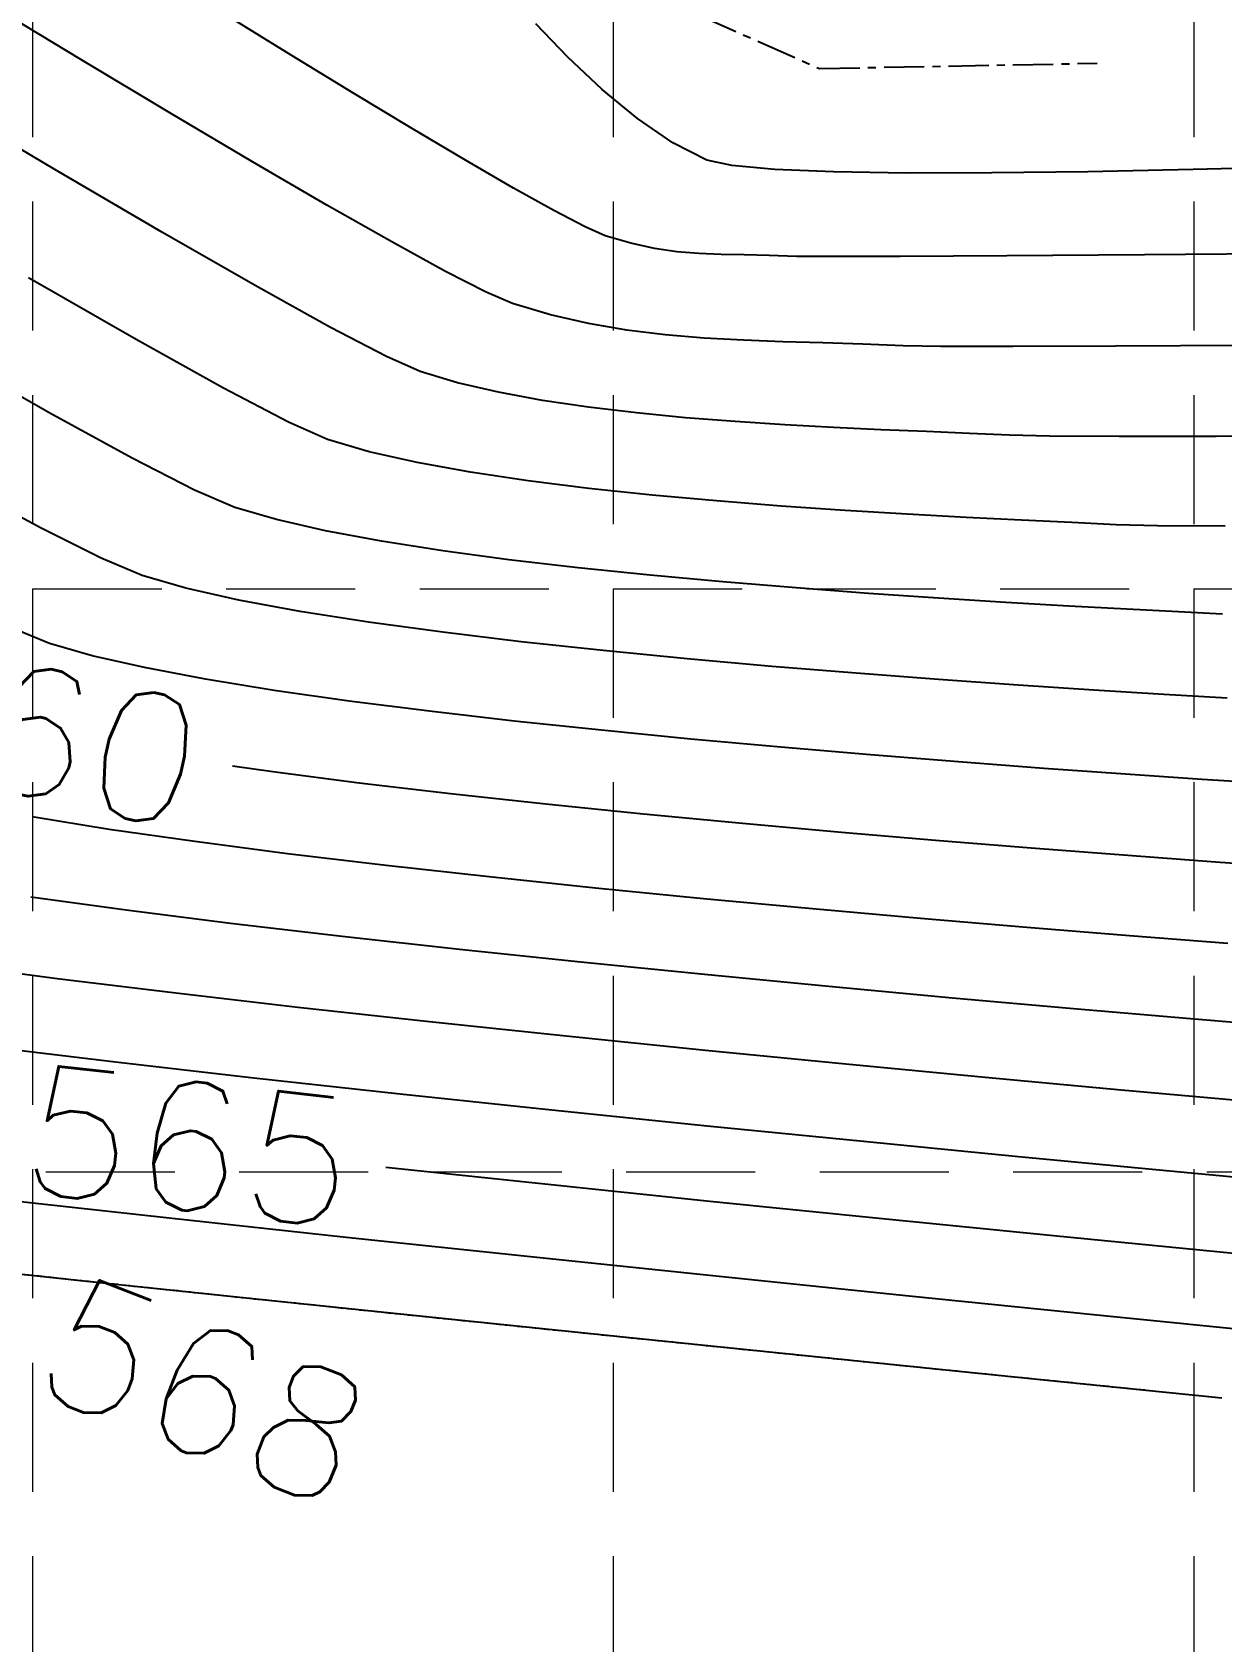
# Model space of a CAD drawing. Header units: inches. Extents: x 2547543 to 2548696, y 7125653 to 7126375.
# Drawn here: x 2548461.57 to 2548498.45, y 7125783.73 to 7125833.63 of the extents above; entities that cross this region are included whole.
import ezdxf

# ---------------------------------------------------------------- set-up
doc = ezdxf.new("R2010")
doc.units = ezdxf.units.IN
doc.header["$MEASUREMENT"] = 0
for name, pattern in [('CENTER', [2, 1.25, -0.25, 0.25, -0.25]), ('DASHED2', [0.375, 0.25, -0.125]), ('HIDDEN', [0.375, 0.25, -0.125])]:
    doc.linetypes.add(name, pattern=pattern)
for name, color, linetype in [('CONT-MJR', 6, 'Continuous'), ('CONT-MNR', 14, 'Continuous'), ('GRID', 254, 'HIDDEN'), ('V-100YR-LINE', 2, 'DASHED2'), ('V-CREEK-CNTR-E', 2, 'CENTER')]:
    doc.layers.add(name, color=color, linetype=linetype)
doc.styles.add('L80', font='simplex', dxfattribs={"height": 3.2})

msp = doc.modelspace()

# ---------------------------------------------------------------- linework, layer by layer
at = {"layer": 'CONT-MJR', "color": 35, "extrusion": (-0.5094027393905352, -0.8605282384102328, 0), "elevation": -7430171.060669958}
msp.add_lwpolyline([(-1436893.253268595, 555), (-1436897.588036524, 555)], dxfattribs=at)
at = {"layer": 'CONT-MJR', "color": 35, "extrusion": (-0.5045945757009701, -0.8633564236010282, 0), "elevation": -7438070.802013298}
msp.add_lwpolyline([(-1395419.709306462, 555), (-1395423.57595943, 555)], dxfattribs=at)
at = {"layer": 'CONT-MJR', "color": 35, "extrusion": (-0.4974901120352005, -0.8674696469774626, 0), "elevation": -7449275.440608107}
msp.add_lwpolyline([(-1334308.806004645, 555), (-1334312.118972395, 555)], dxfattribs=at)
at = {"layer": 'CONT-MJR', "color": 35, "extrusion": (-0.4859417411997798, -0.8739912037084391, 0), "elevation": -7466316.258526057}
msp.add_lwpolyline([(-1235394.471730947, 555), (-1235397.145657253, 555)], dxfattribs=at)
at = {"layer": 'CONT-MJR', "color": 35, "extrusion": (-0.4639213611491996, -0.8858763856596891, 0), "elevation": -7494889.682921015}
msp.add_lwpolyline([(-1048190.119089625, 555.0000000000009), (-1048192.06921159, 555.0000000000009)], dxfattribs=at)
at = {"layer": 'CONT-MJR', "color": 35}
for points, elevation in [([(2548473.594816235, 7125823.105854166), (2548472.549180493, 7125823.570015359)], 555), ([(2548481.828311259, 7125821.677004324), (2548480.306804323, 7125821.824192097)], 555), ([(2548484.900241599, 7125821.456590427), (2548483.365715054, 7125821.555936392)], 555), ([(2548486.41311679, 7125821.374568554), (2548484.900241599, 7125821.456590427)], 555), ([(2548502.01390507, 7125821.116967477), (2548498.275802393, 7125821.098758438)], 555), ([(2548495.273313256, 7125821.094094069), (2548493.105799228, 7125821.104565659)], 555), ([(2548480.517955837, 7125809.38325153), (2548477.4905523, 7125809.690964438)], 560), ([(2548489.701659753, 7125808.55729565), (2548486.660726179, 7125808.815291138)], 560), ([(2548492.672670107, 7125808.31812463), (2548489.701659753, 7125808.55729565)], 560), ([(2548482.578448461, 7125797.380997987), (2548477.262239309, 7125797.931180895)], 565), ([(2548503.356927592, 7125795.327073123), (2548498.403417514, 7125795.804227902)], 565)]:
    msp.add_lwpolyline(points, dxfattribs=dict(at, elevation=elevation))
at = {"layer": 'CONT-MJR', "color": 35, "extrusion": (-0.2840348478453291, -0.9588139575587543, 0), "elevation": -7556193.962729114}
msp.add_lwpolyline([(419531.1817924578, 555), (419529.971535722, 555)], dxfattribs=at)
at = {"layer": 'CONT-MJR', "color": 35, "extrusion": (-0.2266993845971791, -0.9739647781225255, 0), "elevation": -7518038.044099743}
msp.add_lwpolyline([(866706.3187411702, 555), (866705.0146093683, 555)], dxfattribs=at)
at = {"layer": 'CONT-MJR', "color": 35, "extrusion": (-0.1819954601250112, -0.9832993707380705, 0), "elevation": -7470627.814115912}
msp.add_lwpolyline([(1209048.917861459, 555), (1209047.533571217, 555)], dxfattribs=at)
at = {"layer": 'CONT-MJR', "color": 35, "extrusion": (-0.1467288687883591, -0.9891767481416497, 0), "elevation": -7422632.850058326}
msp.add_lwpolyline([(1475332.19031853, 555.0000000000009), (1475330.741243928, 555.0000000000009)], dxfattribs=at)
at = {"layer": 'CONT-MJR', "color": 35, "extrusion": (-0.1186746092089083, -0.9929331987244223, 0), "elevation": -7377904.961921963}
msp.add_lwpolyline([(1684816.582643107, 555.0000000000009), (1684815.085225181, 555.0000000000009)], dxfattribs=at)
at = {"layer": 'CONT-MJR', "color": 35, "extrusion": (-0.07850525692358723, -0.996913699692888, 0), "elevation": -7303898.472070834}
msp.add_lwpolyline([(1981203.528680356, 555), (1981201.986516983, 555)], dxfattribs=at)
at = {"layer": 'CONT-MJR', "color": 35, "extrusion": (-0.04687406665820377, -0.9989008068246428, 0), "elevation": -7237446.642350778}
msp.add_lwpolyline([(2211670.38220804, 555), (2211668.908138023, 555)], dxfattribs=at)
at = {"layer": 'CONT-MJR', "color": 35, "extrusion": (-0.04281744745338243, -0.9990829125721132, 0), "elevation": -7228406.050466107}
msp.add_lwpolyline([(2241042.634604693, 555), (2241041.220057268, 555)], dxfattribs=at)
at = {"layer": 'CONT-MJR', "color": 35, "extrusion": (-0.04222833204173949, -0.999107986142125, 0), "elevation": -7227083.365921643}
msp.add_lwpolyline([(2245305.801914174, 555.0000000000009), (2245304.465445538, 555.0000000000009)], dxfattribs=at)
at = {"layer": 'CONT-MJR', "color": 35, "extrusion": (-0.04573564617602359, -0.9989535778347569, 0), "elevation": -7234921.437155371}
msp.add_lwpolyline([(2219921.040242414, 555), (2219919.800416324, 555)], dxfattribs=at)
at = {"layer": 'CONT-MJR', "color": 35, "extrusion": (-0.02205054023732549, -0.9997568572784296, 0), "elevation": -7180284.162802843}
msp.add_lwpolyline([(2390745.253259373, 555), (2390744.019782113, 555)], dxfattribs=at)
at = {"layer": 'CONT-MJR', "color": 35, "extrusion": (0.001553498809238753, -0.9999987933199969, 0), "elevation": -7121853.411135808}
msp.add_lwpolyline([(2559565.155172256, 555), (2559562.152679496, 555)], dxfattribs=at)
at = {"layer": 'CONT-MJR', "color": 35, "extrusion": (-0.1424983431087084, -0.9897950405065046, 0), "elevation": -7416244.700378421}
msp.add_lwpolyline([(1507045.790218983, 560.0000000000009), (1507044.526166597, 560.0000000000009)], dxfattribs=at)
at = {"layer": 'CONT-MJR', "color": 35, "extrusion": (0.128564379611483, 0.9917011648148422, 0), "elevation": 7394317.106911848}
msp.add_lwpolyline([(-1611196.976449255, 560.0000000000009), (-1611194.275107308, 560.0000000000009)], dxfattribs=at)
at = {"layer": 'CONT-MJR', "color": 35, "extrusion": (-0.1175384418742855, -0.9930683333395368, 0), "elevation": -7375960.000135713}
msp.add_lwpolyline([(1693252.760053602, 560.0000000000009), (1693249.907983571, 560.0000000000009)], dxfattribs=at)
at = {"layer": 'CONT-MJR', "color": 35, "extrusion": (-0.1085751785828293, -0.9940882408497281, 0), "elevation": -7360385.018971827}
msp.add_lwpolyline([(1759725.445684547, 560.0000000000009), (1759722.479690007, 560.0000000000009)], dxfattribs=at)
at = {"layer": 'CONT-MJR', "color": 35, "extrusion": (-0.09479891001570642, -0.9954964423140015, 0), "elevation": -7335311.064933105}
msp.add_lwpolyline([(1861487.409434341, 560), (1861484.326419641, 560)], dxfattribs=at)
at = {"layer": 'CONT-MJR', "color": 35, "extrusion": (-0.08933757827742451, -0.9960014041694546, 0), "elevation": -7324991.212414651}
msp.add_lwpolyline([(1901693.789764366, 560.0000000000009), (1901690.703784603, 560.0000000000009)], dxfattribs=at)
at = {"layer": 'CONT-MJR', "color": 35, "extrusion": (-0.07632367018492407, -0.99708309451595, 0), "elevation": -7299533.322980772}
msp.add_lwpolyline([(1997193.988792197, 560), (1997191.116543602, 560)], dxfattribs=at)
at = {"layer": 'CONT-MJR', "color": 35, "extrusion": (-0.07266748386952024, -0.9973562236172556, 0), "elevation": -7292161.814037336}
msp.add_lwpolyline([(2023946.065868092, 560.0000000000009), (2023943.339145181, 560.0000000000009)], dxfattribs=at)
at = {"layer": 'CONT-MJR', "color": 35, "extrusion": (-0.06915857090140749, -0.9976056796504694, 0), "elevation": -7284996.931229818}
msp.add_lwpolyline([(2049588.187917182, 560), (2049585.643884956, 560)], dxfattribs=at)
at = {"layer": 'CONT-MJR', "color": 35, "extrusion": (-0.1053544248437171, -0.994434736504035, 0), "elevation": -7354634.344265386}
msp.add_lwpolyline([(1783559.972169359, 565), (1783555.218953433, 565)], dxfattribs=at)
at = {"layer": 'CONT-MJR', "color": 35, "extrusion": (-0.1008822278545192, -0.9948983747615175, 0), "elevation": -7346540.83339709}
msp.add_lwpolyline([(1816620.239465005, 565.0000000000009), (1816614.86037144, 565.0000000000009)], dxfattribs=at)
at = {"layer": 'CONT-MJR', "color": 35, "extrusion": (-0.09907132841135194, -0.9950803343885407, 0), "elevation": -7343222.385358496}
msp.add_lwpolyline([(1829993.392138663, 565), (1829988.062904919, 565)], dxfattribs=at)
at = {"layer": 'CONT-MJR', "color": 35, "extrusion": (-0.09742814853699967, -0.9952425613249527, 0), "elevation": -7340190.748672844}
msp.add_lwpolyline([(1842120.986491153, 565), (1842115.79147427, 565)], dxfattribs=at)
at = {"layer": 'CONT-MNR', "color": 35, "extrusion": (-0.5165285807301989, -0.8562699488413956, 0), "elevation": -7417990.48520197}
msp.add_lwpolyline([(-1498523.942764225, 554.0000000000005), (-1498527.346826212, 554.0000000000005)], dxfattribs=at)
at = {"layer": 'CONT-MNR', "color": 35, "extrusion": (-0.5232288874528092, -0.852192191547714, 0), "elevation": -7406012.082175218}
msp.add_lwpolyline([(-1556655.734244859, 553), (-1556658.02054621, 553)], dxfattribs=at)
at = {"layer": 'CONT-MNR', "color": 35, "extrusion": (0.7217785673087648, 0.6921240494114527, 0), "elevation": 6771397.212614902}
msp.add_lwpolyline([(3379410.392470117, 552), (3379411.823374681, 552)], dxfattribs=at)
at = {"layer": 'CONT-MNR', "color": 35, "extrusion": (0.5132926686615383, 0.858213630920831, 0), "elevation": 7423594.236246174}
msp.add_lwpolyline([(1470508.754608166, 554.0000000000009), (1470511.972463032, 554.0000000000009)], dxfattribs=at)
at = {"layer": 'CONT-MNR', "color": 35}
for points, elevation in [([(2548471.508525611, 7125831.752716987), (2548469.600567158, 7125832.91491372)], 553), ([(2548475.005304797, 7125829.660788991), (2548473.326597206, 7125830.657152167)], 553), ([(2548481.434337349, 7125830.199475925), (2548480.33801228, 7125830.949497485)], 552), ([(2548476.495171232, 7125828.79619719), (2548475.005304797, 7125829.660788991)], 553), ([(2548483.265677858, 7125829.491854695), (2548482.487999387, 7125829.661791188)], 552), ([(2548488.673944999, 7125829.262871558), (2548486.41266922, 7125829.296555822)], 552), ([(2548491.321716105, 7125829.26628282), (2548488.673944999, 7125829.262871558)], 552), ([(2548494.301963981, 7125829.302628666), (2548491.321716105, 7125829.26628282)], 552), ([(2548477.746719362, 7125828.095946498), (2548476.495171232, 7125828.79619719)], 553), ([(2548480.127876741, 7125827.083188194), (2548479.33695211, 7125827.318747371)], 553), ([(2548480.86034328, 7125826.92238505), (2548480.127876741, 7125827.083188194)], 553), ([(2548482.238464182, 7125826.764388926), (2548481.556492252, 7125826.821173456)], 553), ([(2548482.928399593, 7125826.736866975), (2548482.238464182, 7125826.764388926)], 553), ([(2548483.648439011, 7125826.723443119), (2548482.928399593, 7125826.736866975)], 553), ([(2548484.420722959, 7125826.708952872), (2548483.648439011, 7125826.723443119)], 553), ([(2548485.267391962, 7125826.678231751), (2548484.420722959, 7125826.708952872)], 553), ([(2548486.260935526, 7125826.669439532), (2548485.267391962, 7125826.678231751)], 553), ([(2548491.783368465, 7125826.694972477), (2548488.476126768, 7125826.675514493)], 553), ([(2548496.053063393, 7125826.726329326), (2548491.783368465, 7125826.694972477)], 553), ([(2548501.155614329, 7125826.76810088), (2548496.053063393, 7125826.726329326)], 553), ([(2548477.634048825, 7125824.864813121), (2548476.465884173, 7125825.212300769)], 554), ([(2548478.81247294, 7125824.596034484), (2548477.634048825, 7125824.864813121)], 554), ([(2548480.000829858, 7125824.394512093), (2548478.81247294, 7125824.596034484)], 554), ([(2548484.847052254, 7125824.031929725), (2548483.622230774, 7125824.078954764)], 554), ([(2548486.080173214, 7125823.994897114), (2548484.847052254, 7125824.031929725)], 554), ([(2548488.570006921, 7125823.904998125), (2548487.321266992, 7125823.956404168)], 554), ([(2548489.737584519, 7125823.884315099), (2548488.570006921, 7125823.904998125)], 554), ([(2548491.971807918, 7125823.879956676), (2548489.737584519, 7125823.884315099)], 554), ([(2548499.186016425, 7125823.913899391), (2548495.159133194, 7125823.890344294)], 554), ([(2548462.117940568, 7125821.821957229), (2548459.033030411, 7125823.576454028)], 557), ([(2548464.666427372, 7125820.424274855), (2548462.117940568, 7125821.821957229)], 557), ([(2548472.013832509, 7125820.623094694), (2548470.723748297, 7125820.999407562)], 556), ([(2548473.501601946, 7125820.285690686), (2548472.013832509, 7125820.623094694)], 556), ([(2548466.603128182, 7125819.431808801), (2548464.666427372, 7125820.424274855)], 557), ([(2548478.832366507, 7125819.481843835), (2548476.942734456, 7125819.717574054)], 556), ([(2548484.795139709, 7125818.937859964), (2548482.790434645, 7125819.094495588)], 556), ([(2548490.529552752, 7125818.586001501), (2548488.696564274, 7125818.68612172)], 556), ([(2548463.703482084, 7125817.322209088), (2548461.842833398, 7125818.252682339)], 558), ([(2548470.666549751, 7125818.169549177), (2548469.139783901, 7125818.518062058)], 557), ([(2548472.399535118, 7125817.846573028), (2548470.666549751, 7125818.169549177)], 557), ([(2548492.241571347, 7125818.499702152), (2548490.529552752, 7125818.586001501)], 556), ([(2548495.175236839, 7125818.358530872), (2548493.800754546, 7125818.424714875)], 556), ([(2548496.458694739, 7125818.325766658), (2548495.175236839, 7125818.358530872)], 556), ([(2548474.305297214, 7125817.548284316), (2548472.399535118, 7125817.846573028)], 557), ([(2548487.495384878, 7125816.229427821), (2548485.255260991, 7125816.397427062)], 557), ([(2548462.110544485, 7125814.680067753), (2548460.805903934, 7125815.213010964)], 559), ([(2548476.733865307, 7125814.730852528), (2548474.29706862, 7125815.024754792)], 558), ([(2548466.94427176, 7125813.569687163), (2548465.051288178, 7125813.927847218)], 559), ([(2548469.071835933, 7125813.224379704), (2548466.94427176, 7125813.569687163)], 559), ([(2548471.398610276, 7125812.89258918), (2548469.071835933, 7125813.224379704)], 559), ([(2548473.889224364, 7125812.57497993), (2548471.398610276, 7125812.89258918)], 559), ([(2548479.220490083, 7125811.984962607), (2548476.508307774, 7125812.272216292)], 559), ([(2548487.561926168, 7125811.222904659), (2548484.782669703, 7125811.459642451)], 559), ([(2548500.025058105, 7125810.325012139), (2548497.841419847, 7125810.464269987)], 559), ([(2548463.959767735, 7125808.913083177), (2548461.568740708, 7125809.298341546)], 561), ([(2548469.486044938, 7125808.159155305), (2548466.612321998, 7125808.532795546)], 561), ([(2548464.482354073, 7125806.404955745), (2548461.526499243, 7125806.811119607)], 562), ([(2548482.385452343, 7125806.764601316), (2548479.030640259, 7125807.094885461)], 561), ([(2548467.71598151, 7125805.997239768), (2548464.482354073, 7125806.404955745)], 562), ([(2548469.809198143, 7125803.394031952), (2548465.939305103, 7125803.841367669)], 563), ([(2548472.973063171, 7125800.708748549), (2548468.439667273, 7125801.204724647)], 564), ([(2548491.114137862, 7125801.222491006), (2548486.797525599, 7125801.633737456)], 563), ([(2548495.335498915, 7125800.831401461), (2548491.114137862, 7125801.222491006)], 563), ([(2548482.498100269, 7125799.717132608), (2548477.683394477, 7125800.210985034)], 564), ([(2548496.842855345, 7125798.316026983), (2548492.150391624, 7125798.763955072)], 564), ([(2548465.812831843, 7125796.856135288), (2548460.652629449, 7125797.428742426)], 566), ([(2548463.067598521, 7125794.921527117), (2548457.780608823, 7125795.489706242)], 567), ([(2548482.869352415, 7125795.047827316), (2548477.018421282, 7125795.656924294)], 566), ([(2548492.637164645, 7125791.87012094), (2548486.650336754, 7125792.47769361)], 567)]:
    msp.add_lwpolyline(points, dxfattribs=dict(at, elevation=elevation))
at = {"layer": 'CONT-MNR', "color": 35, "extrusion": (0.6837381975331009, 0.7297273992623453, 0), "elevation": 6942407.34618818}
msp.add_lwpolyline([(3012508.300537283, 552), (3012509.759542087, 552)], dxfattribs=at)
at = {"layer": 'CONT-MNR', "color": 35, "extrusion": (-0.5161304904489095, -0.8565099630646267, 0), "elevation": -7418689.740914767}
msp.add_lwpolyline([(-1495065.677096863, 553), (-1495067.799747706, 553)], dxfattribs=at)
at = {"layer": 'CONT-MNR', "color": 35, "extrusion": (0.6346348267407373, 0.7728121613223711, 0), "elevation": 7124283.195065596}
msp.add_lwpolyline([(2552803.891911284, 552.0000000000009), (2552805.315279563, 552.0000000000009)], dxfattribs=at)
at = {"layer": 'CONT-MNR', "color": 35, "extrusion": (-0.5090170604238384, -0.8607564302388188, 0), "elevation": -7430817.553241108}
msp.add_lwpolyline([(-1433558.281314227, 554), (-1433561.255144171, 554)], dxfattribs=at)
at = {"layer": 'CONT-MNR', "color": 35, "extrusion": (0.4545388015511536, 0.8907269378908674, 0), "elevation": 7505552.610448526}
msp.add_lwpolyline([(968964.0717240358, 552.0000000000009), (968965.2546477728, 552.0000000000009)], dxfattribs=at)
at = {"layer": 'CONT-MNR', "color": 35, "extrusion": (-0.5031296633950988, -0.8642109359478938, 0), "elevation": -7440429.927043209}
msp.add_lwpolyline([(-1382799.322550811, 554), (-1382801.994589437, 554)], dxfattribs=at)
at = {"layer": 'CONT-MNR', "color": 35, "extrusion": (-0.09038070215676682, -0.9959072891979706, 0), "elevation": -7326999.239506699}
msp.add_lwpolyline([(1894016.919444046, 552.0000000000009), (1894015.587764404, 552.0000000000009)], dxfattribs=at)
at = {"layer": 'CONT-MNR', "color": 35, "extrusion": (-0.04112417728452528, -0.9991540431998817, 0), "elevation": -7224605.55984773}
msp.add_lwpolyline([(2253286.635967588, 552), (2253284.813664099, 552)], dxfattribs=at)
at = {"layer": 'CONT-MNR', "color": 35, "extrusion": (0.01997924579851061, -0.9998003949475729, 0), "elevation": -7073489.957022084}
msp.add_lwpolyline([(2690357.564137351, 552), (2690354.304780675, 552)], dxfattribs=at)
at = {"layer": 'CONT-MNR', "color": 35, "extrusion": (0.02575327981641977, -0.9996683292866175, 0), "elevation": -7057833.768046912}
msp.add_lwpolyline([(2731169.260599144, 552), (2731165.776297751, 552)], dxfattribs=at)
at = {"layer": 'CONT-MNR', "color": 35, "extrusion": (-0.4945373937831453, -0.8691563531092518, 0), "elevation": -7453772.973031866}
msp.add_lwpolyline([(-1308966.721504164, 554), (-1308969.034082521, 554)], dxfattribs=at)
at = {"layer": 'CONT-MNR', "color": 35, "extrusion": (-0.4629363757404922, -0.8863915117013801, 0), "elevation": -7496056.589811742}
msp.add_lwpolyline([(-1039854.903158825, 553), (-1039855.990435343, 553)], dxfattribs=at)
at = {"layer": 'CONT-MNR', "color": 35, "extrusion": (-0.4808638816569931, -0.8767952596346363, 0), "elevation": -7473359.927745118}
msp.add_lwpolyline([(-1192062.197365928, 554), (-1192064.093024849, 554)], dxfattribs=at)
at = {"layer": 'CONT-MNR', "color": 35, "extrusion": (-0.4005416763848534, -0.9162785414265748, 0), "elevation": -7550014.847934442}
msp.add_lwpolyline([(-519073.8901618137, 553), (-519074.5738841132, 553)], dxfattribs=at)
at = {"layer": 'CONT-MNR', "color": 35, "extrusion": (0.1438752002287903, 0.989595840108034, 0), "elevation": 7418351.873783211}
msp.add_lwpolyline([(-1496736.986204765, 553.0000000000009), (-1496736.282736801, 553.0000000000009)], dxfattribs=at)
at = {"layer": 'CONT-MNR', "color": 35, "extrusion": (0.002742399083776624, -0.9999962396165625, 0), "elevation": -7118810.907211943}
msp.add_lwpolyline([(2568020.753378994, 553.0000000000009), (2568018.538179422, 553.0000000000009)], dxfattribs=at)
at = {"layer": 'CONT-MNR', "color": 35, "extrusion": (-0.4558030870746013, -0.890080640062047, 0), "elevation": -7504162.446915757}
msp.add_lwpolyline([(-979624.456919665, 554.0000000000005), (-979625.8787489901, 554.0000000000005)], dxfattribs=at)
at = {"layer": 'CONT-MNR', "color": 35, "extrusion": (-0.4979416161740534, -0.8672105551029529, 0), "elevation": -7448576.551779203}
msp.add_lwpolyline([(-1338188.805628049, 556), (-1338192.650155878, 556)], dxfattribs=at)
at = {"layer": 'CONT-MNR', "color": 35, "extrusion": (-0.3954866558729608, -0.9184717224968999, 0), "elevation": -7552757.3920172}
msp.add_lwpolyline([(-477465.2141846134, 554), (-477466.1073053814, 554)], dxfattribs=at)
at = {"layer": 'CONT-MNR', "color": 35, "extrusion": (-0.1207488783884484, -0.9926830855655453, 0), "elevation": -7381411.448838094}
msp.add_lwpolyline([(1669398.894288543, 554), (1669397.687495487, 554)], dxfattribs=at)
at = {"layer": 'CONT-MNR', "color": 35, "extrusion": (-0.08367227097955753, -0.9964933271573492, 0), "elevation": -7314073.523870149}
msp.add_lwpolyline([(1943311.822976203, 554.0000000000009), (1943310.611485374, 554.0000000000009)], dxfattribs=at)
at = {"layer": 'CONT-MNR', "color": 35, "extrusion": (-0.0562097039088756, -0.9984189847886891, 0), "elevation": -7257807.55251502}
msp.add_lwpolyline([(2143913.969273467, 554), (2143912.751152262, 554)], dxfattribs=at)
at = {"layer": 'CONT-MNR', "color": 35, "extrusion": (0.4864543130703748, 0.8737060153708626, 0), "elevation": 7465587.071629949}
msp.add_lwpolyline([(1239775.74609728, 556.0000000000009), (1239778.85251161, 556.0000000000009)], dxfattribs=at)
at = {"layer": 'CONT-MNR', "color": 35, "extrusion": (-0.03100043352051857, -0.9995193710586805, 0), "elevation": -7201403.290960799}
msp.add_lwpolyline([(2326358.812664379, 554.0000000000009), (2326357.57097381, 554.0000000000009)], dxfattribs=at)
at = {"layer": 'CONT-MNR', "color": 35, "extrusion": (0.003259021916190488, -0.9999946893739735, 0), "elevation": -7117480.446181562}
msp.add_lwpolyline([(2571704.84125802, 554), (2571701.653915817, 554)], dxfattribs=at)
at = {"layer": 'CONT-MNR', "color": 35, "extrusion": (-0.4645188816335208, -0.8855632154769885, 0), "elevation": -7494177.641827803}
msp.add_lwpolyline([(-1053247.797559992, 556), (-1053250.064052938, 556)], dxfattribs=at)
at = {"layer": 'CONT-MNR', "color": 35, "extrusion": (-0.406322792576743, -0.913729603456426, 0), "elevation": -7546575.337363632}
msp.add_lwpolyline([(-566770.3440504363, 556.0000000000009), (-566771.6716913367, 556.0000000000009)], dxfattribs=at)
at = {"layer": 'CONT-MNR', "color": 35, "extrusion": (-0.1790878007741941, -0.9838330954048369, 0), "elevation": -7467018.343702848}
msp.add_lwpolyline([(1231126.77072363, 556.0000000000005), (1231125.089961761, 556.0000000000005)], dxfattribs=at)
at = {"layer": 'CONT-MNR', "color": 35, "extrusion": (-0.147789137750465, -0.9890188930263032, 0), "elevation": -7424207.538923764}
msp.add_lwpolyline([(1467373.092980758, 556), (1467371.285590251, 556)], dxfattribs=at)
at = {"layer": 'CONT-MNR', "color": 35, "extrusion": (-0.4747537844918084, -0.8801186534273124, 0), "elevation": -7481457.469636672}
msp.add_lwpolyline([(-1140060.37763633, 558.0000000000009), (-1140063.080976767, 558.0000000000009)], dxfattribs=at)
at = {"layer": 'CONT-MNR', "color": 35, "extrusion": (0.3959828889113033, 0.9182578895329234, 0), "elevation": 7552489.08044612}
msp.add_lwpolyline([(481551.6391486577, 557.0000000000009), (481552.9999343287, 557.0000000000009)], dxfattribs=at)
at = {"layer": 'CONT-MNR', "color": 35, "extrusion": (-0.1049638186134017, -0.99447604133136, 0), "elevation": -7353954.819446553}
msp.add_lwpolyline([(1786449.887806038, 556), (1786447.917064511, 556)], dxfattribs=at)
at = {"layer": 'CONT-MNR', "color": 35, "extrusion": (-0.08996031385293891, -0.995945350875981, 0), "elevation": -7326188.71002249}
msp.add_lwpolyline([(1897108.664720743, 556.0000000000009), (1897106.658372802, 556.0000000000009)], dxfattribs=at)
at = {"layer": 'CONT-MNR', "color": 35, "extrusion": (-0.2796519235592794, -0.9601014538316225, 0), "elevation": -7554193.016003712}
msp.add_lwpolyline([(454040.0706411598, 557.0000000000009), (454038.7300499799, 557.0000000000009)], dxfattribs=at)
at = {"layer": 'CONT-MNR', "color": 35, "extrusion": (-0.06819141948071922, -0.9976722559584408, 0), "elevation": -7283016.650991737}
msp.add_lwpolyline([(2056634.850457397, 556), (2056632.866507555, 556)], dxfattribs=at)
at = {"layer": 'CONT-MNR', "color": 35, "extrusion": (-0.06047405962480303, -0.9981697691838277, 0), "elevation": -7266894.250561092}
msp.add_lwpolyline([(2112897.189917095, 556.0000000000009), (2112895.26429992, 556.0000000000009)], dxfattribs=at)
at = {"layer": 'CONT-MNR', "color": 35, "extrusion": (-0.04803842347278708, -0.9988454884867074, 0), "elevation": -7240017.209720327}
msp.add_lwpolyline([(2203238.452243377, 556), (2203236.891258002, 556)], dxfattribs=at)
at = {"layer": 'CONT-MNR', "color": 35, "extrusion": (-0.007560933702756216, -0.9999714157322411, 0), "elevation": -7144883.652233535}
msp.add_lwpolyline([(2494547.869082503, 556), (2494545.771850575, 556)], dxfattribs=at)
at = {"layer": 'CONT-MNR', "color": 35, "extrusion": (0.3865453869087916, 0.9222703854399386, 0), "elevation": 7557027.176613864}
msp.add_lwpolyline([(404077.8259124802, 558.0000000000009), (404079.2117645671, 558.0000000000009)], dxfattribs=at)
at = {"layer": 'CONT-MNR', "color": 35, "extrusion": (-0.1330070061849172, -0.9911150974058087, 0), "elevation": -7401470.291150603}
msp.add_lwpolyline([(1578049.764043011, 557.0000000000009), (1578047.700613606, 557.0000000000009)], dxfattribs=at)
at = {"layer": 'CONT-MNR', "color": 35, "extrusion": (-0.1161144936688156, -0.9932358352174143, 0), "elevation": -7373532.112635804}
msp.add_lwpolyline([(1703829.537322864, 557), (1703827.371686961, 557)], dxfattribs=at)
at = {"layer": 'CONT-MNR', "color": 35, "extrusion": (-0.2777730415435533, -0.9606467287154231, 0), "elevation": -7553287.454600181}
msp.add_lwpolyline([(468816.1534234136, 558.0000000000005), (468814.745559583, 558.0000000000005)], dxfattribs=at)
at = {"layer": 'CONT-MNR', "color": 35, "extrusion": (-0.1025944229533004, -0.9947232702510179, 0), "elevation": -7349675.692962294}
msp.add_lwpolyline([(1803964.018806746, 557.0000000000005), (1803961.783576495, 557.0000000000005)], dxfattribs=at)
at = {"layer": 'CONT-MNR', "color": 35, "extrusion": (-0.09156392672140462, -0.99579920030263, 0), "elevation": -7329231.566360082}
msp.add_lwpolyline([(1885309.573074717, 557.0000000000009), (1885307.301089447, 557.0000000000009)], dxfattribs=at)
at = {"layer": 'CONT-MNR', "color": 35, "extrusion": (-0.2202929029935222, -0.9754337685823095, 0), "elevation": -7512170.987751226}
msp.add_lwpolyline([(916095.0280810669, 558.0000000000005), (916093.3403971749, 558.0000000000005)], dxfattribs=at)
at = {"layer": 'CONT-MNR', "color": 35, "extrusion": (-0.08243042018835164, -0.9965968221038898, 0), "elevation": -7311638.687006584}
msp.add_lwpolyline([(1952428.266746766, 557.0000000000009), (1952425.990998092, 557.0000000000009)], dxfattribs=at)
at = {"layer": 'CONT-MNR', "color": 35, "extrusion": (-0.06834394595480375, -0.9976618189804233, 0), "elevation": -7283328.472822258}
msp.add_lwpolyline([(2055524.454934122, 557), (2055522.271026662, 557)], dxfattribs=at)
at = {"layer": 'CONT-MNR', "color": 35, "extrusion": (-0.1822344754310856, -0.9832551021806889, 0), "elevation": -7470913.688009678}
msp.add_lwpolyline([(1207226.733202507, 558), (1207224.799279578, 558)], dxfattribs=at)
at = {"layer": 'CONT-MNR', "color": 35, "extrusion": (-0.1552842698165372, -0.9878698272280336, 0), "elevation": -7435115.58075254}
msp.add_lwpolyline([(1411031.562928927, 558.0000000000009), (1411029.418509786, 558.0000000000009)], dxfattribs=at)
at = {"layer": 'CONT-MNR', "color": 35, "extrusion": (-0.06290851003880094, -0.9980192980923255, 0), "elevation": -7272023.650919548}
msp.add_lwpolyline([(2095169.49158408, 557.0000000000005), (2095167.403412533, 557.0000000000005)], dxfattribs=at)
at = {"layer": 'CONT-MNR', "color": 35, "extrusion": (-0.05835135908849872, -0.9982961078219855, 0), "elevation": -7262382.284468127}
msp.add_lwpolyline([(2128350.31698683, 557.0000000000009), (2128348.3578215, 557.0000000000009)], dxfattribs=at)
at = {"layer": 'CONT-MNR', "color": 35, "extrusion": (-0.05460948583795831, -0.9985077886809466, 0), "elevation": -7254354.542826997}
msp.add_lwpolyline([(2155555.480841867, 557), (2155553.68398462, 557)], dxfattribs=at)
at = {"layer": 'CONT-MNR', "color": 35, "extrusion": (-0.05169812436603789, -0.9986627578602467, 0), "elevation": -7248039.2330095}
msp.add_lwpolyline([(2176697.845713296, 557), (2176696.244490074, 557)], dxfattribs=at)
at = {"layer": 'CONT-MNR', "color": 35, "extrusion": (-0.04976101316287546, -0.9987611534140705, 0), "elevation": -7243803.659289392}
msp.add_lwpolyline([(2190753.476077066, 557.0000000000009), (2190752.103831812, 557.0000000000009)], dxfattribs=at)
at = {"layer": 'CONT-MNR', "color": 35, "extrusion": (-0.1352328980804451, -0.9908138388601382, 0), "elevation": -7404993.704560664}
msp.add_lwpolyline([(1561418.984532183, 558.0000000000005), (1561416.666411553, 558.0000000000005)], dxfattribs=at)
at = {"layer": 'CONT-MNR', "color": 35, "extrusion": (-0.2783469427486764, -0.9604805981707621, 0), "elevation": -7553563.383546371}
msp.add_lwpolyline([(464301.0534897307, 559), (464299.6815607927, 559)], dxfattribs=at)
at = {"layer": 'CONT-MNR', "color": 35, "extrusion": (-0.1074160156216301, -0.9942141618323357, 0), "elevation": -7358333.136663294}
msp.add_lwpolyline([(1768307.586553802, 558), (1768305.033463008, 558)], dxfattribs=at)
at = {"layer": 'CONT-MNR', "color": 35, "extrusion": (-0.2224648198355956, -0.9749407181647076, 0), "elevation": -7514189.966815583}
msp.add_lwpolyline([(899359.4356800457, 559.0000000000005), (899357.7709300406, 559.0000000000005)], dxfattribs=at)
at = {"layer": 'CONT-MNR', "color": 35, "extrusion": (-0.09737034278213302, -0.99524821845934, 0), "elevation": -7340100.443318354}
msp.add_lwpolyline([(1842529.072993333, 558.0000000000009), (1842526.459180047, 558.0000000000009)], dxfattribs=at)
at = {"layer": 'CONT-MNR', "color": 35, "extrusion": (-0.08901904387805852, -0.9960299241624402, 0), "elevation": -7324387.599041505}
msp.add_lwpolyline([(1904033.676630515, 558), (1904031.040144807, 558)], dxfattribs=at)
at = {"layer": 'CONT-MNR', "color": 35, "extrusion": (-0.08195740266118556, -0.9966358332656078, 0), "elevation": -7310708.711408925}
msp.add_lwpolyline([(1955900.389217576, 558), (1955897.768204093, 558)], dxfattribs=at)
at = {"layer": 'CONT-MNR', "color": 35, "extrusion": (-0.07589596188076396, -0.9971157420130291, 0), "elevation": -7298680.948053495}
msp.add_lwpolyline([(2000318.695878616, 558), (2000316.12854887, 558)], dxfattribs=at)
at = {"layer": 'CONT-MNR', "color": 35, "extrusion": (-0.07062048183318916, -0.9975032569097949, 0), "elevation": -7287997.800544105}
msp.add_lwpolyline([(2038900.836223179, 558), (2038898.360837271, 558)], dxfattribs=at)
at = {"layer": 'CONT-MNR', "color": 35, "extrusion": (-0.06596622303923208, -0.9978218565545347, 0), "elevation": -7278406.740198173}
msp.add_lwpolyline([(2072880.509661321, 558), (2072878.164515498, 558)], dxfattribs=at)
at = {"layer": 'CONT-MNR', "color": 35, "extrusion": (-0.06179981152971687, -0.9980885648552896, 0), "elevation": -7269689.176998362}
msp.add_lwpolyline([(2103251.461124632, 558.0000000000009), (2103249.284542574, 558.0000000000009)], dxfattribs=at)
at = {"layer": 'CONT-MNR', "color": 35, "extrusion": (-0.05800392563539986, -0.9983163549751567, 0), "elevation": -7261638.564318841}
msp.add_lwpolyline([(2130882.726564224, 558), (2130880.756890767, 558)], dxfattribs=at)
at = {"layer": 'CONT-MNR', "color": 35, "extrusion": (-0.1148343541664587, -0.9933846541512369, 0), "elevation": -7371325.213522139}
msp.add_lwpolyline([(1713329.404626487, 559.0000000000009), (1713326.768101552, 559.0000000000009)], dxfattribs=at)
at = {"layer": 'CONT-MNR', "color": 35, "extrusion": (-0.09740042445108292, -0.9952452749532393, 0), "elevation": -7340153.666019698}
msp.add_lwpolyline([(1842307.573759166, 559), (1842304.790615299, 559)], dxfattribs=at)
at = {"layer": 'CONT-MNR', "color": 35, "extrusion": (-0.09067658037327568, -0.9958803933062489, 0), "elevation": -7327543.80428072}
msp.add_lwpolyline([(1891841.812155017, 559.0000000000009), (1891839.008335547, 559.0000000000009)], dxfattribs=at)
at = {"layer": 'CONT-MNR', "color": 35, "extrusion": (-0.0797817047508373, -0.9968123592668031, 0), "elevation": -7306419.379020232}
msp.add_lwpolyline([(1971857.271676295, 559), (1971854.532069743, 559)], dxfattribs=at)
at = {"layer": 'CONT-MNR', "color": 35, "extrusion": (-0.07524124726093862, -0.9971653597626716, 0), "elevation": -7297363.482000351}
msp.add_lwpolyline([(2005113.986605019, 559), (2005111.331959602, 559)], dxfattribs=at)
at = {"layer": 'CONT-MNR', "color": 35, "extrusion": (-0.07111814744015771, -0.9974678987840561, 0), "elevation": -7289011.627043899}
msp.add_lwpolyline([(2035267.968830616, 559.0000000000005), (2035265.434416413, 559.0000000000005)], dxfattribs=at)
at = {"layer": 'CONT-MNR', "color": 35, "extrusion": (-0.06729280249011095, -0.9977332703348261, 0), "elevation": -7281153.740191364}
msp.add_lwpolyline([(2063205.329606983, 559.0000000000009), (2063202.950711925, 559.0000000000009)], dxfattribs=at)
at = {"layer": 'CONT-MNR', "color": 35, "extrusion": (-0.1419155334517361, -0.9898787710447725, 0), "elevation": -7415353.591915627}
msp.add_lwpolyline([(1511410.079047321, 561.0000000000005), (1511407.399371445, 561.0000000000005)], dxfattribs=at)
at = {"layer": 'CONT-MNR', "color": 35, "extrusion": (-0.1187517705027048, -0.9929239734251928, 0), "elevation": -7378021.014794098}
msp.add_lwpolyline([(1684237.189375337, 561), (1684234.113074286, 561)], dxfattribs=at)
at = {"layer": 'CONT-MNR', "color": 35, "extrusion": (-0.1105289970306849, -0.9938728997288291, 0), "elevation": -7363827.368843499}
msp.add_lwpolyline([(1745252.61997838, 561.0000000000009), (1745249.405297079, 561.0000000000009)], dxfattribs=at)
at = {"layer": 'CONT-MNR', "color": 35, "extrusion": (-0.1037257930333982, -0.9946059319447037, 0), "elevation": -7351713.014948883}
msp.add_lwpolyline([(1795602.369391481, 561), (1795599.056443581, 561)], dxfattribs=at)
at = {"layer": 'CONT-MNR', "color": 35, "extrusion": (-0.09302577639157336, -0.9956637007176395, 0), "elevation": -7331981.686368693}
msp.add_lwpolyline([(1874551.085303024, 561.0000000000009), (1874547.696419836, 561.0000000000009)], dxfattribs=at)
at = {"layer": 'CONT-MNR', "color": 35, "extrusion": (-0.08868228100468434, -0.9960599645783412, 0), "elevation": -7323736.049802373}
msp.add_lwpolyline([(1906515.232019008, 561.0000000000009), (1906511.865549688, 561.0000000000009)], dxfattribs=at)
at = {"layer": 'CONT-MNR', "color": 35, "extrusion": (-0.0848009035302044, -0.9963979158752095, 0), "elevation": -7316252.576995712}
msp.add_lwpolyline([(1935037.74446551, 561.0000000000009), (1935034.44070098, 561.0000000000009)], dxfattribs=at)
at = {"layer": 'CONT-MNR', "color": 35, "extrusion": (-0.1166050199296714, -0.9931783673274408, 0), "elevation": -7374360.495042829}
msp.add_lwpolyline([(1700181.739364305, 562), (1700178.255022094, 562)], dxfattribs=at)
at = {"layer": 'CONT-MNR', "color": 35, "extrusion": (-0.08126270207030024, -0.9966927175675729, 0), "elevation": -7309336.197078931}
msp.add_lwpolyline([(1961004.781823979, 561.0000000000009), (1961001.581073883, 561.0000000000009)], dxfattribs=at)
at = {"layer": 'CONT-MNR', "color": 35, "extrusion": (-0.1098414348907209, -0.9939491230345482, 0), "elevation": -7362615.948847849}
msp.add_lwpolyline([(1750345.638985027, 562.0000000000005), (1750341.98015344, 562.0000000000005)], dxfattribs=at)
at = {"layer": 'CONT-MNR', "color": 35, "extrusion": (-0.1042967880058414, -0.9945462181375307, 0), "elevation": -7352740.339296578}
msp.add_lwpolyline([(1791381.176974259, 562.0000000000009), (1791377.394359854, 562.0000000000009)], dxfattribs=at)
at = {"layer": 'CONT-MNR', "color": 35, "extrusion": (-0.07796277941427815, -0.996956270367964, 0), "elevation": -7302804.384750335}
msp.add_lwpolyline([(1985194.109763329, 561.0000000000009), (1985191.052351416, 561.0000000000009)], dxfattribs=at)
at = {"layer": 'CONT-MNR', "color": 35, "extrusion": (-0.1312223824733265, -0.9913529574969876, 0), "elevation": -7398602.45081717}
msp.add_lwpolyline([(1591360.666099123, 563), (1591357.377176111, 563)], dxfattribs=at)
at = {"layer": 'CONT-MNR', "color": 35, "extrusion": (-0.09963632648775896, -0.9950239205386094, 0), "elevation": -7344267.267027019}
msp.add_lwpolyline([(1825811.98597555, 562.0000000000009), (1825808.130339077, 562.0000000000009)], dxfattribs=at)
at = {"layer": 'CONT-MNR', "color": 35, "extrusion": (-0.1218929662509596, -0.992543250835218, 0), "elevation": -7383308.582256587}
msp.add_lwpolyline([(1660877.300893927, 563), (1660873.67792421, 563)], dxfattribs=at)
at = {"layer": 'CONT-MNR', "color": 35, "extrusion": (-0.09562799272123725, -0.9954171422112978, 0), "elevation": -7336854.119652387}
msp.add_lwpolyline([(1855380.584785192, 562.0000000000009), (1855376.706924048, 562.0000000000009)], dxfattribs=at)
at = {"layer": 'CONT-MNR', "color": 35, "extrusion": (-0.09210241618023064, -0.9957495392586249, 0), "elevation": -7330237.832460125}
msp.add_lwpolyline([(1881354.110917524, 562), (1881350.261654725, 562)], dxfattribs=at)
at = {"layer": 'CONT-MNR', "color": 35, "extrusion": (-0.08892842502031796, -0.9960380189648415, 0), "elevation": -7324204.59715038}
msp.add_lwpolyline([(1904710.306320841, 562.0000000000009), (1904706.536497749, 562.0000000000009)], dxfattribs=at)
at = {"layer": 'CONT-MNR', "color": 35, "extrusion": (-0.1092661075470638, -0.9940125339961833, 0), "elevation": -7361599.2647126}
msp.add_lwpolyline([(1754606.239732408, 563.0000000000005), (1754602.132842288, 563.0000000000005)], dxfattribs=at)
at = {"layer": 'CONT-MNR', "color": 35, "extrusion": (-0.08599634443426339, -0.9962954525360155, 0), "elevation": -7318566.6287849}
msp.add_lwpolyline([(1926263.443386815, 562.0000000000009), (1926259.80385815, 562.0000000000009)], dxfattribs=at)
at = {"layer": 'CONT-MNR', "color": 35, "extrusion": (-0.10474092316813, -0.9944995419877718, 0), "elevation": -7353537.273449505}
msp.add_lwpolyline([(1788097.195648273, 563), (1788092.939059301, 563)], dxfattribs=at)
at = {"layer": 'CONT-MNR', "color": 35, "extrusion": (-0.08320440344641657, -0.9965325018518593, 0), "elevation": -7313140.540932117}
msp.add_lwpolyline([(1946765.842911697, 562.0000000000005), (1946762.384541949, 562.0000000000005)], dxfattribs=at)
at = {"layer": 'CONT-MNR', "color": 35, "extrusion": (-0.1191167230677485, -0.992880257778148, 0), "elevation": -7378632.521125753}
msp.add_lwpolyline([(1681517.600990646, 564.0000000000005), (1681513.610738763, 564.0000000000005)], dxfattribs=at)
at = {"layer": 'CONT-MNR', "color": 35, "extrusion": (-0.1009550726694232, -0.9948909856372765, 0), "elevation": -7346678.4664063}
msp.add_lwpolyline([(1816076.348889154, 563), (1816072.004172304, 563)], dxfattribs=at)
at = {"layer": 'CONT-MNR', "color": 35, "extrusion": (-0.1132951312264999, -0.9935613786980501, 0), "elevation": -7368649.935593146}
msp.add_lwpolyline([(1724741.233901056, 564.0000000000005), (1724736.922240335, 564.0000000000005)], dxfattribs=at)
at = {"layer": 'CONT-MNR', "color": 35, "extrusion": (-0.09770448082678428, -0.9952154713560117, 0), "elevation": -7340706.611155613}
msp.add_lwpolyline([(1840070.740345042, 563), (1840066.369098902, 563)], dxfattribs=at)
at = {"layer": 'CONT-MNR', "color": 35, "extrusion": (-0.1050896935107021, -0.9944627475767139, 0), "elevation": -7354161.595165695}
msp.add_lwpolyline([(1785517.958975497, 564.0000000000005), (1785513.22241667, 564.0000000000005)], dxfattribs=at)
at = {"layer": 'CONT-MNR', "color": 35, "extrusion": (-0.08983399553457919, -0.9959567526987773, 0), "elevation": -7325930.975009955}
msp.add_lwpolyline([(1898056.059622028, 563.0000000000009), (1898051.97854306, 563.0000000000009)], dxfattribs=at)
at = {"layer": 'CONT-MNR', "color": 35, "extrusion": (-0.09942055503659739, -0.9950455030983332, 0), "elevation": -7343866.508974358}
msp.add_lwpolyline([(1827409.957153507, 564), (1827405.086502526, 564)], dxfattribs=at)
at = {"layer": 'CONT-MNR', "color": 35, "extrusion": (-0.09711615202446254, -0.9952730545011059, 0), "elevation": -7339615.252672356}
msp.add_lwpolyline([(1844415.410836375, 564.0000000000005), (1844410.582239863, 564.0000000000005)], dxfattribs=at)
at = {"layer": 'CONT-MNR', "color": 35, "extrusion": (-0.09306250279507788, -0.9956602686526747, 0), "elevation": -7332043.760261676}
msp.add_lwpolyline([(1874296.951752597, 564.0000000000009), (1874292.425515424, 564.0000000000009)], dxfattribs=at)
at = {"layer": 'CONT-MNR', "color": 35, "extrusion": (-0.1075287399056536, -0.9942019765089499, 0), "elevation": -7358514.63611741}
msp.add_lwpolyline([(1767467.311095487, 566.0000000000005), (1767461.791419011, 566.0000000000005)], dxfattribs=at)
at = {"layer": 'CONT-MNR', "color": 35, "extrusion": (-0.1053386103154991, -0.9944364118317468, 0), "elevation": -7354603.692059526}
msp.add_lwpolyline([(1783676.929941905, 566.0000000000009), (1783671.180035618, 566.0000000000009)], dxfattribs=at)
at = {"layer": 'CONT-MNR', "color": 35, "extrusion": (-0.1049420258903136, -0.9944783412433057, 0), "elevation": -7353889.590820692}
msp.add_lwpolyline([(1786601.634300817, 567), (1786595.969041239, 567)], dxfattribs=at)
at = {"layer": 'CONT-MNR', "color": 35, "extrusion": (-0.1020267616069705, -0.9947816543925578, 0), "elevation": -7348623.640710824}
msp.add_lwpolyline([(1808168.129958886, 566.0000000000005), (1808162.212360681, 566.0000000000005)], dxfattribs=at)
at = {"layer": 'CONT-MNR', "color": 35, "extrusion": (-0.10350572562987, -0.9946288577966327, 0), "elevation": -7351301.774562704}
msp.add_lwpolyline([(1797225.910468801, 567.0000000000009), (1797220.001273782, 567.0000000000009)], dxfattribs=at)
at = {"layer": 'CONT-MNR', "color": 35, "extrusion": (-0.1007091103104853, -0.994915913582887, 0), "elevation": -7346222.324589822}
msp.add_lwpolyline([(1817905.455328289, 566.0000000000009), (1817899.600283559, 566.0000000000009)], dxfattribs=at)
at = {"layer": 'CONT-MNR', "color": 35, "extrusion": (-0.102412079712634, -0.994742059997934, 0), "elevation": -7349321.301278766}
msp.add_lwpolyline([(1805313.547835005, 567.0000000000009), (1805307.498604986, 567.0000000000009)], dxfattribs=at)
at = {"layer": 'CONT-MNR', "color": 35, "extrusion": (-0.09952893581742212, -0.9950346682076217, 0), "elevation": -7344060.877264326}
msp.add_lwpolyline([(1826623.475881005, 566.0000000000009), (1826617.780995745, 566.0000000000009)], dxfattribs=at)
at = {"layer": 'CONT-MNR', "color": 35, "extrusion": (-0.1015815067389979, -0.9948272199174262, 0), "elevation": -7347811.434137872}
msp.add_lwpolyline([(1811455.152757653, 567), (1811449.067398565, 567)], dxfattribs=at)
at = {"layer": 'CONT-MNR', "color": 35, "extrusion": (-0.1005411966080758, -0.9949328961214501, 0), "elevation": -7345913.241785514}
msp.add_lwpolyline([(1819149.36472268, 567), (1819143.518836354, 567)], dxfattribs=at)
at = {"layer": 'GRID', "color": 252, "linetype": 'HIDDEN', "lineweight": 0, "ltscale": 16}
for p, q in [((2548461.583313589, 7126356.376313465), (2548461.583313589, 7125726.296813901)), ((2548479.583313589, 7126356.376313465), (2548479.583313589, 7125726.296813901)), ((2548497.583313589, 7126356.376313465), (2548497.583313589, 7125726.296813901)), ((2547561.583313602, 7125816.376313472), (2548677.583313586, 7125816.376313472)), ((2547561.986892405, 7125798.2968139), (2548677.986892388, 7125798.2968139))]:
    msp.add_line(p, q, dxfattribs=at)
at = {"layer": 'V-100YR-LINE', "color": 5}
for p, q in [((2548463.067598521, 7125794.921527117, 567), (2548457.780608823, 7125795.489706242, 567)), ((2548468.701576469, 7125794.3270033, 567), (2548463.067598521, 7125794.921527117, 567)), ((2548474.57903236, 7125793.715367782, 567), (2548468.701576469, 7125794.3270033, 567)), ((2548480.596455891, 7125793.095853555, 567), (2548474.57903236, 7125793.715367782, 567)), ((2548486.650336754, 7125792.47769361, 567), (2548480.596455891, 7125793.095853555, 567)), ((2548492.637164645, 7125791.87012094, 567), (2548486.650336754, 7125792.47769361, 567)), ((2548496.06349379, 7125791.523879265, 567), (2548492.637164645, 7125791.87012094, 567))]:
    msp.add_line(p, q, dxfattribs=at)
at = {"layer": 'V-CREEK-CNTR-E', "color": 5}
for p, q in [((2548394.5172, 7125873.148), (2548485.98, 7125832.5008)), ((2548485.98, 7125832.5008), (2548494.593581908, 7125832.667226309))]:
    msp.add_line(p, q, dxfattribs=at)

# ---------------------------------------------------------------- texts
at = {"layer": 'CONT-MJR', "color": 35, "char_height": 4, "width": 15.04761904761904, "attachment_point": 1, "style": 'L80'}
for s, insert, rotation in [('\\Fsimplex.shx;\\W1.0000000000;\\T1.0000000000;\\o\\l560', (2548457.146684984, 7125815.015995731, 560), 347.2124555713126), ('\\Fsimplex.shx;\\W1.0000000000;\\T1.0000000000;\\o\\l565', (2548461.542032223, 7125801.66091034, 565), 353.5753038625564)]:
    msp.add_mtext(s, dxfattribs=dict(at, insert=insert, rotation=rotation))
at = {"layer": 'CONT-MNR', "color": 35, "insert": (2548462.85807455, 7125795.242816825, 568), "char_height": 4, "width": 15.04761904761905, "attachment_point": 1, "rotation": 338.65973636761555, "style": 'L80'}
msp.add_mtext('\\Fsimplex.shx;\\W1.0000000000;\\T1.0000000000;\\o\\l568', dxfattribs=at)

doc.saveas('drawing.dxf')
